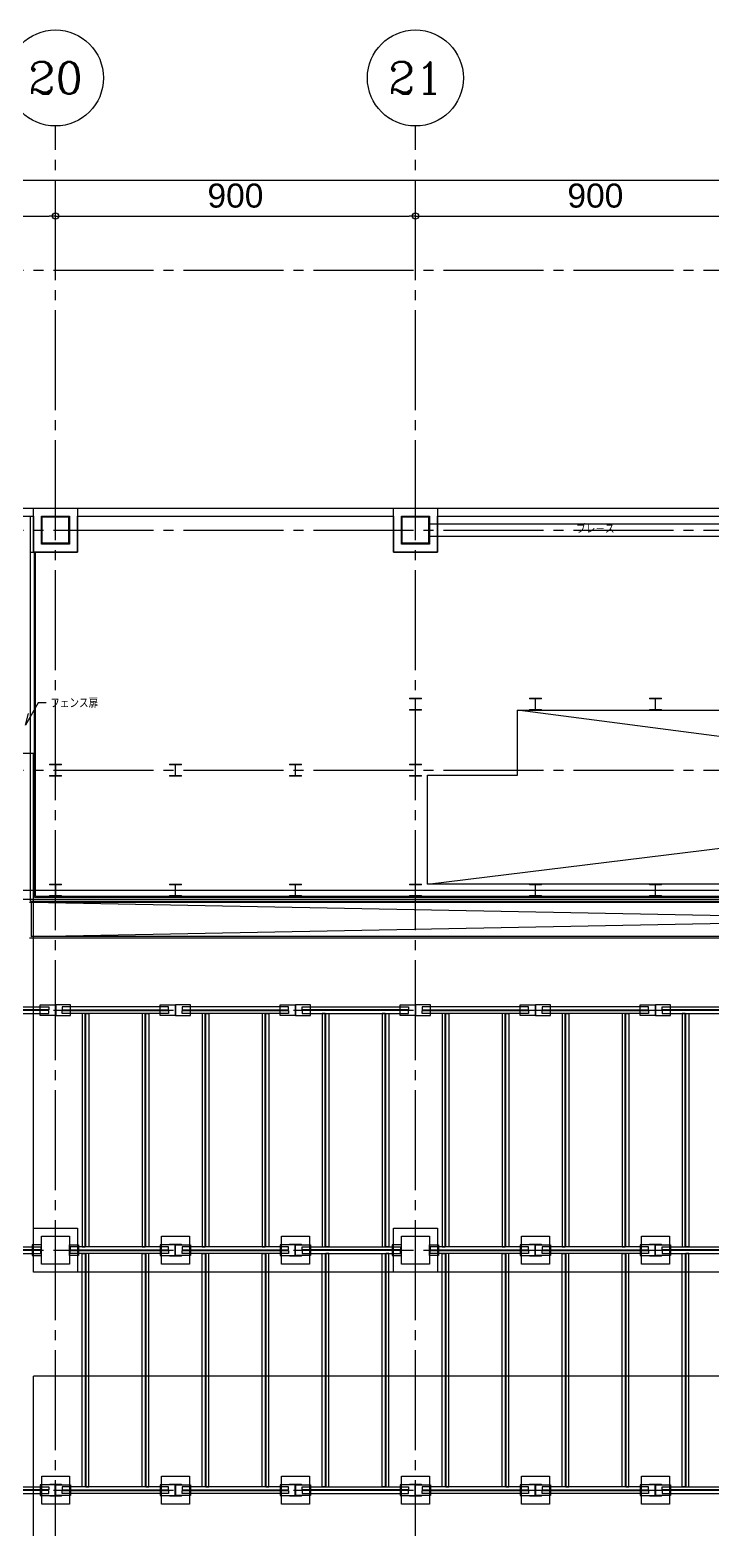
# Model space of a CAD drawing. Header units: millimetres. Extents: x -8103 to 195597, y 6477 to 112111.
# Drawn here: x 17096 to 18802, y 16253 to 20000 of the extents above; entities that cross this region are included whole.
import ezdxf
from ezdxf.enums import TextEntityAlignment as Align

# ---------------------------------------------------------------- set-up
doc = ezdxf.new("R2010")
doc.units = ezdxf.units.MM
doc.header["$LTSCALE"] = 100
doc.linetypes.add('X-N-FAB-L10$0$COL-CEN-LIN', pattern=[3.25, 2.5, -0.25, 0.25, -0.25])
for name, color, linetype in [('0-XREF', 7, 'Continuous'), ('X-N-FAB-L10$0$0-MC', 8, 'Continuous'), ('X-N-FAB-L10$0$0-NC', 8, 'Continuous'), ('X-N-FAB-L10$0$08', 8, 'Continuous'), ('X-N-FAB-L10$0$BEAM', 8, 'Continuous'), ('X-N-FAB-L10$0$BLOCK', 8, 'Continuous'), ('X-N-FAB-L10$0$CCL', 8, 'X-N-FAB-L10$0$COL-CEN-LIN'), ('X-N-FAB-L10$0$COL', 8, 'Continuous'), ('X-N-FAB-L10$0$COL-S', 8, 'Continuous')]:
    doc.layers.add(name, color=color, linetype=linetype)
doc.layers.add('X-N-FAB-L10$0$A-BLOCK', color=8, linetype='Continuous', plot=False)
doc.layers.add('X-N-FAB-L10$0$DIM', color=8, linetype='Continuous', plot=False)
doc.layers.add('X-N-FAB-L10$0$STEEL1', color=8, linetype='Continuous', lineweight=0)
doc.styles.add('X-N-FAB-L10$0$ATS', font='monotxt.shx', dxfattribs={"bigfont": 'BIGFONT.shx'})
doc.styles.add('X-N-FAB-L10$0$COL-NUM', font='romanc')
doc.styles.add('X-N-FAB-L10$0$DimStyUse', font='romans.shx', dxfattribs={"width": 0.7})
doc.styles.add('X-N-FAB-L10$0$Gen-Text', font='arial.ttf', dxfattribs={"height": 2.5})
doc.dimstyles.new('X-N-FAB-L10$0$cirl', dxfattribs={"dimtxt": 200, "dimasz": 50, "dimexe": 50, "dimexo": 0, "dimgap": 20, "dimtad": 1, "dimdsep": 46, "dimtxsty": 'X-N-FAB-L10$0$DimStyUse', "dimblk": 'X-N-FAB-L10$0$_Origin', "dimcen": 10, "dimdle": 50, "dimclrt": 2, "dimazin": 0, "dimtfac": 1, "dimtix": 1, "dimtmove": 2, "dimatfit": 3, "dimfxl": 10, "dimtolj": 1, "dimarcsym": 0})

# ---------------------------------------------------------------- blocks, each defined once
blk = doc.blocks.new('X-N-FAB-L10$0$_Origin')
at = {"color": 0, "linetype": 'ByBlock', "lineweight": -2}
blk.add_line((0, 0), (-1, 0), dxfattribs=at)
blk.add_circle((0, 0), 0.5, dxfattribs=at)
blk = doc.blocks.new('*D127')
at = {"layer": 'X-N-FAB-L10$0$DIM', "color": 0, "lineweight": -2, "transparency": 16777216}
for p, q in [((-26950, 8935), (-26950, 9045)), ((0, 8935), (0, 9045)), ((-26934, 9025), (-16, 9025))]:
    blk.add_line(p, q, dxfattribs=at)
at = {"layer": 'X-N-FAB-L10$0$DIM', "color": 0, "lineweight": -2, "transparency": 16777216, "xscale": 16, "yscale": 16, "zscale": 16, "rotation": 180}
blk.add_blockref('X-N-FAB-L10$0$_Origin', (-26950, 9025), dxfattribs=at)
at = {"layer": 'X-N-FAB-L10$0$DIM', "color": 0, "lineweight": -2, "transparency": 16777216, "xscale": 16, "yscale": 16, "zscale": 16}
blk.add_blockref('X-N-FAB-L10$0$_Origin', (0, 9025), dxfattribs=at)
at = {"layer": 'X-N-FAB-L10$0$DIM', "color": 2, "transparency": 16777216, "insert": (-13475, 9075.6), "char_height": 2.5, "attachment_point": 5, "style": 'X-N-FAB-L10$0$Gen-Text'}
blk.add_mtext('\\A1;{\\H24x;26950}', dxfattribs=at)
blk = doc.blocks.new('*D146')
at = {"layer": 'X-N-FAB-L10$0$DIM', "color": 0, "lineweight": -2, "transparency": 16777216}
for p, q in [((-10750, 8845), (-10750, 8955)), ((-10734, 8935), (-9866, 8935)), ((-9850, 8845), (-9850, 8955))]:
    blk.add_line(p, q, dxfattribs=at)
at = {"layer": 'X-N-FAB-L10$0$DIM', "color": 0, "lineweight": -2, "transparency": 16777216, "xscale": 16, "yscale": 16, "zscale": 16, "rotation": 180}
blk.add_blockref('X-N-FAB-L10$0$_Origin', (-10750, 8935), dxfattribs=at)
at = {"layer": 'X-N-FAB-L10$0$DIM', "color": 0, "lineweight": -2, "transparency": 16777216, "xscale": 16, "yscale": 16, "zscale": 16}
blk.add_blockref('X-N-FAB-L10$0$_Origin', (-9850, 8935), dxfattribs=at)
at = {"layer": 'X-N-FAB-L10$0$DIM', "color": 2, "transparency": 16777216, "insert": (-10300, 8985.6), "char_height": 2.5, "attachment_point": 5, "style": 'X-N-FAB-L10$0$Gen-Text'}
blk.add_mtext('\\A1;{\\H24x;900}', dxfattribs=at)
blk = doc.blocks.new('X-N-FAB-L10$0$cn-y')
at = {"layer": 'X-N-FAB-L10$0$0-MC'}
blk.add_circle((-50, 0), 50, dxfattribs=at)
at = {"layer": 'X-N-FAB-L10$0$0-NC', "style": 'X-N-FAB-L10$0$COL-NUM'}
blk.add_attdef('GRID-Y', text='', height=50, dxfattribs=at).set_placement((-50, 0), align=Align.MIDDLE_CENTER)
blk = doc.blocks.new('*D147')
at = {"layer": 'X-N-FAB-L10$0$DIM', "color": 0, "lineweight": -2, "transparency": 16777216}
for p, q in [((-9850, 8845), (-9850, 8955)), ((-9834, 8935), (-8966, 8935)), ((-8950, 8845), (-8950, 8955))]:
    blk.add_line(p, q, dxfattribs=at)
at = {"layer": 'X-N-FAB-L10$0$DIM', "color": 0, "lineweight": -2, "transparency": 16777216, "xscale": 16, "yscale": 16, "zscale": 16, "rotation": 180}
blk.add_blockref('X-N-FAB-L10$0$_Origin', (-9850, 8935), dxfattribs=at)
at = {"layer": 'X-N-FAB-L10$0$DIM', "color": 0, "lineweight": -2, "transparency": 16777216, "xscale": 16, "yscale": 16, "zscale": 16}
blk.add_blockref('X-N-FAB-L10$0$_Origin', (-8950, 8935), dxfattribs=at)
at = {"layer": 'X-N-FAB-L10$0$DIM', "color": 2, "transparency": 16777216, "insert": (-9400, 8985.6), "char_height": 2.5, "attachment_point": 5, "style": 'X-N-FAB-L10$0$Gen-Text'}
blk.add_mtext('\\A1;{\\H24x;900}', dxfattribs=at)
blk = doc.blocks.new('*D102')
at = {"layer": 'X-N-FAB-L10$0$DIM', "color": 0, "lineweight": -2, "transparency": 16777216}
for p, q in [((-8950, 8845), (-8950, 8955)), ((-8934, 8935), (-8066, 8935)), ((-8050, 8845), (-8050, 8955))]:
    blk.add_line(p, q, dxfattribs=at)
at = {"layer": 'X-N-FAB-L10$0$DIM', "color": 0, "lineweight": -2, "transparency": 16777216, "xscale": 16, "yscale": 16, "zscale": 16, "rotation": 180}
blk.add_blockref('X-N-FAB-L10$0$_Origin', (-8950, 8935), dxfattribs=at)
at = {"layer": 'X-N-FAB-L10$0$DIM', "color": 0, "lineweight": -2, "transparency": 16777216, "xscale": 16, "yscale": 16, "zscale": 16}
blk.add_blockref('X-N-FAB-L10$0$_Origin', (-8050, 8935), dxfattribs=at)
at = {"layer": 'X-N-FAB-L10$0$DIM', "color": 2, "transparency": 16777216, "insert": (-8500, 8985.6), "char_height": 2.5, "attachment_point": 5, "style": 'X-N-FAB-L10$0$Gen-Text'}
blk.add_mtext('\\A1;{\\H24x;900}', dxfattribs=at)
blk = doc.blocks.new('*U87')
at = {"layer": 'X-N-FAB-L10$0$COL', "ltscale": 0.1}
blk.add_lwpolyline([(0, 0), (110, 0), (110, -110), (0, -110)], close=True, dxfattribs=at)
blk = doc.blocks.new('X-N-FAB-L10$0$A$C08dda4ec')
at = {"layer": 'X-N-FAB-L10$0$COL'}
blk.add_lwpolyline([(0, 70), (70, 70), (70, 0), (0, 0)], close=True, dxfattribs=at)
at = {"layer": 'X-N-FAB-L10$0$STEEL1'}
blk.add_lwpolyline([(20, 50), (50, 50), (50, 48.5), (35.5, 48.5), (35.5, 21.5), (50, 21.5), (50, 20), (20, 20), (20, 21.5), (34.5, 21.5), (34.5, 48.5), (20, 48.5)], close=True, dxfattribs=at)
blk = doc.blocks.new('X-N-FAB-L10$0$A$C4634a148')
at = {"layer": 'X-N-FAB-L10$0$08'}
for points in [[(14716.5, 5421.8), (14982.5, 5421.8), (14982.5, 5414.3), (14716.5, 5414.3)], [(14716.5, 5405.2), (14982.5, 5405.2), (14982.5, 5412.7), (14716.5, 5412.7)], [(14999, 5400), (14961.5, 5400), (14961.5, 5427), (14999, 5427)], [(15000, 5400), (15037.5, 5400), (15037.5, 5427), (15000, 5427)], [(15282.5, 5421.8), (15016.5, 5421.8), (15016.5, 5414.3), (15282.5, 5414.3)], [(15282.5, 5405.2), (15016.5, 5405.2), (15016.5, 5412.7), (15282.5, 5412.7)], [(15066.2, 5405.2), (15066.2, 4821.8), (15073.7, 4821.8), (15073.7, 5405.2)], [(15082.8, 5405.2), (15082.8, 4821.8), (15075.3, 4821.8), (15075.3, 5405.2)], [(15216.2, 5405.2), (15216.2, 4821.8), (15223.7, 4821.8), (15223.7, 5405.2)], [(15232.8, 5405.2), (15232.8, 4821.8), (15225.3, 4821.8), (15225.3, 5405.2)], [(15299, 5400), (15261.5, 5400), (15261.5, 5427), (15299, 5427)], [(15300, 5400), (15337.5, 5400), (15337.5, 5427), (15300, 5427)], [(15582.5, 5421.8), (15316.5, 5421.8), (15316.5, 5414.3), (15582.5, 5414.3)], [(15582.5, 5405.2), (15316.5, 5405.2), (15316.5, 5412.7), (15582.5, 5412.7)], [(15366.2, 5405.2), (15366.2, 4821.8), (15373.7, 4821.8), (15373.7, 5405.2)], [(15382.8, 5405.2), (15382.8, 4821.8), (15375.3, 4821.8), (15375.3, 5405.2)], [(15516.2, 5405.2), (15516.2, 4821.8), (15523.7, 4821.8), (15523.7, 5405.2)], [(15532.8, 5405.2), (15532.8, 4821.8), (15525.3, 4821.8), (15525.3, 5405.2)], [(15599, 5400), (15561.5, 5400), (15561.5, 5427), (15599, 5427)], [(15600, 5400), (15637.5, 5400), (15637.5, 5427), (15600, 5427)], [(15616.5, 5421.8), (15882.5, 5421.8), (15882.5, 5414.3), (15616.5, 5414.3)], [(15616.5, 5405.2), (15882.5, 5405.2), (15882.5, 5412.7), (15616.5, 5412.7)], [(15666.2, 5405.2), (15666.2, 4821.8), (15673.7, 4821.8), (15673.7, 5405.2)], [(15682.8, 5405.2), (15682.8, 4821.8), (15675.3, 4821.8), (15675.3, 5405.2)], [(15816.2, 5405.2), (15816.2, 4821.8), (15823.7, 4821.8), (15823.7, 5405.2)], [(15832.8, 5405.2), (15832.8, 4821.8), (15825.3, 4821.8), (15825.3, 5405.2)], [(15899, 5400), (15861.5, 5400), (15861.5, 5427), (15899, 5427)], [(15900, 5400), (15937.5, 5400), (15937.5, 5427), (15900, 5427)], [(16182.5, 5421.8), (15916.5, 5421.8), (15916.5, 5414.3), (16182.5, 5414.3)], [(16182.5, 5405.2), (15916.5, 5405.2), (15916.5, 5412.7), (16182.5, 5412.7)], [(15966.2, 5405.2), (15966.2, 4821.8), (15973.7, 4821.8), (15973.7, 5405.2)], [(15982.8, 5405.2), (15982.8, 4821.8), (15975.3, 4821.8), (15975.3, 5405.2)], [(16116.2, 5405.2), (16116.2, 4821.8), (16123.7, 4821.8), (16123.7, 5405.2)], [(16132.8, 5405.2), (16132.8, 4821.8), (16125.3, 4821.8), (16125.3, 5405.2)], [(16199, 5400), (16161.5, 5400), (16161.5, 5427), (16199, 5427)], [(16200, 5400), (16237.5, 5400), (16237.5, 5427), (16200, 5427)], [(16482.5, 5421.8), (16216.5, 5421.8), (16216.5, 5414.3), (16482.5, 5414.3)], [(16482.5, 5405.2), (16216.5, 5405.2), (16216.5, 5412.7), (16482.5, 5412.7)], [(16266.2, 5405.2), (16266.2, 4821.8), (16273.7, 4821.8), (16273.7, 5405.2)], [(16282.8, 5405.2), (16282.8, 4821.8), (16275.3, 4821.8), (16275.3, 5405.2)], [(16416.2, 5405.2), (16416.2, 4821.8), (16423.7, 4821.8), (16423.7, 5405.2)], [(16432.8, 5405.2), (16432.8, 4821.8), (16425.3, 4821.8), (16425.3, 5405.2)], [(16499, 5400), (16461.5, 5400), (16461.5, 5427), (16499, 5427)], [(16500, 5400), (16537.5, 5400), (16537.5, 5427), (16500, 5427)], [(16516.5, 5421.8), (16782.5, 5421.8), (16782.5, 5414.3), (16516.5, 5414.3)], [(16516.5, 5405.2), (16782.5, 5405.2), (16782.5, 5412.7), (16516.5, 5412.7)], [(16566.2, 5405.2), (16566.2, 4821.8), (16573.7, 4821.8), (16573.7, 5405.2)], [(16582.8, 5405.2), (16582.8, 4821.8), (16575.3, 4821.8), (16575.3, 5405.2)], [(14716.5, 4821.8), (14962.5, 4821.8), (14962.5, 4814.3), (14716.5, 4814.3)], [(14716.5, 4805.2), (14962.5, 4805.2), (14962.5, 4812.7), (14716.5, 4812.7)], [(14964.5, 4827), (14941.5, 4827), (14941.5, 4800), (14964.5, 4800)], [(15034.5, 4827), (15057.5, 4827), (15057.5, 4800), (15034.5, 4800)], [(15282.5, 4821.8), (15036.5, 4821.8), (15036.5, 4814.3), (15282.5, 4814.3)], [(15282.5, 4805.2), (15036.5, 4805.2), (15036.5, 4812.7), (15282.5, 4812.7)], [(15066.2, 4221.8), (15066.2, 4805.2), (15073.7, 4805.2), (15073.7, 4221.8)], [(15082.8, 4221.8), (15082.8, 4805.2), (15075.3, 4805.2), (15075.3, 4221.8)], [(15216.2, 4221.8), (15216.2, 4805.2), (15223.7, 4805.2), (15223.7, 4221.8)], [(15232.8, 4221.8), (15232.8, 4805.2), (15225.3, 4805.2), (15225.3, 4221.8)], [(15299, 4827), (15261.5, 4827), (15261.5, 4800), (15299, 4800)], [(15300, 4827), (15337.5, 4827), (15337.5, 4800), (15300, 4800)], [(15582.5, 4821.8), (15316.5, 4821.8), (15316.5, 4814.3), (15582.5, 4814.3)], [(15582.5, 4805.2), (15316.5, 4805.2), (15316.5, 4812.7), (15582.5, 4812.7)], [(15366.2, 4221.8), (15366.2, 4805.2), (15373.7, 4805.2), (15373.7, 4221.8)], [(15382.8, 4221.8), (15382.8, 4805.2), (15375.3, 4805.2), (15375.3, 4221.8)], [(15516.2, 4221.8), (15516.2, 4805.2), (15523.7, 4805.2), (15523.7, 4221.8)], [(15532.8, 4221.8), (15532.8, 4805.2), (15525.3, 4805.2), (15525.3, 4221.8)], [(15599, 4827), (15561.5, 4827), (15561.5, 4800), (15599, 4800)], [(15600, 4827), (15637.5, 4827), (15637.5, 4800), (15600, 4800)], [(15616.5, 4821.8), (15862.5, 4821.8), (15862.5, 4814.3), (15616.5, 4814.3)], [(15616.5, 4805.2), (15862.5, 4805.2), (15862.5, 4812.7), (15616.5, 4812.7)], [(15666.2, 4221.8), (15666.2, 4805.2), (15673.7, 4805.2), (15673.7, 4221.8)], [(15682.8, 4221.8), (15682.8, 4805.2), (15675.3, 4805.2), (15675.3, 4221.8)], [(15816.2, 4221.8), (15816.2, 4805.2), (15823.7, 4805.2), (15823.7, 4221.8)], [(15832.8, 4221.8), (15832.8, 4805.2), (15825.3, 4805.2), (15825.3, 4221.8)], [(15864.5, 4827), (15841.5, 4827), (15841.5, 4800), (15864.5, 4800)], [(15934.5, 4827), (15957.5, 4827), (15957.5, 4800), (15934.5, 4800)], [(16182.5, 4821.8), (15936.5, 4821.8), (15936.5, 4814.3), (16182.5, 4814.3)], [(16182.5, 4805.2), (15936.5, 4805.2), (15936.5, 4812.7), (16182.5, 4812.7)], [(15966.2, 4221.8), (15966.2, 4805.2), (15973.7, 4805.2), (15973.7, 4221.8)], [(15982.8, 4221.8), (15982.8, 4805.2), (15975.3, 4805.2), (15975.3, 4221.8)], [(16116.2, 4221.8), (16116.2, 4805.2), (16123.7, 4805.2), (16123.7, 4221.8)], [(16132.8, 4221.8), (16132.8, 4805.2), (16125.3, 4805.2), (16125.3, 4221.8)], [(16199, 4827), (16161.5, 4827), (16161.5, 4800), (16199, 4800)], [(16200, 4827), (16237.5, 4827), (16237.5, 4800), (16200, 4800)], [(16482.5, 4821.8), (16216.5, 4821.8), (16216.5, 4814.3), (16482.5, 4814.3)], [(16482.5, 4805.2), (16216.5, 4805.2), (16216.5, 4812.7), (16482.5, 4812.7)], [(16266.2, 4221.8), (16266.2, 4805.2), (16273.7, 4805.2), (16273.7, 4221.8)], [(16282.8, 4221.8), (16282.8, 4805.2), (16275.3, 4805.2), (16275.3, 4221.8)], [(16416.2, 4221.8), (16416.2, 4805.2), (16423.7, 4805.2), (16423.7, 4221.8)], [(16432.8, 4221.8), (16432.8, 4805.2), (16425.3, 4805.2), (16425.3, 4221.8)], [(16499, 4827), (16461.5, 4827), (16461.5, 4800), (16499, 4800)], [(16500, 4827), (16537.5, 4827), (16537.5, 4800), (16500, 4800)], [(16516.5, 4821.8), (16762.5, 4821.8), (16762.5, 4814.3), (16516.5, 4814.3)], [(16516.5, 4805.2), (16762.5, 4805.2), (16762.5, 4812.7), (16516.5, 4812.7)], [(16566.2, 4221.8), (16566.2, 4805.2), (16573.7, 4805.2), (16573.7, 4221.8)], [(16582.8, 4221.8), (16582.8, 4805.2), (16575.3, 4805.2), (16575.3, 4221.8)], [(14716.5, 4221.8), (14982.5, 4221.8), (14982.5, 4214.3), (14716.5, 4214.3)], [(14716.5, 4205.2), (14982.5, 4205.2), (14982.5, 4212.7), (14716.5, 4212.7)], [(14999, 4227), (14961.5, 4227), (14961.5, 4200), (14999, 4200)], [(15000, 4227), (15037.5, 4227), (15037.5, 4200), (15000, 4200)], [(15282.5, 4221.8), (15016.5, 4221.8), (15016.5, 4214.3), (15282.5, 4214.3)], [(15282.5, 4205.2), (15016.5, 4205.2), (15016.5, 4212.7), (15282.5, 4212.7)], [(15299, 4227), (15261.5, 4227), (15261.5, 4200), (15299, 4200)], [(15300, 4227), (15337.5, 4227), (15337.5, 4200), (15300, 4200)], [(15582.5, 4221.8), (15316.5, 4221.8), (15316.5, 4214.3), (15582.5, 4214.3)], [(15582.5, 4205.2), (15316.5, 4205.2), (15316.5, 4212.7), (15582.5, 4212.7)], [(15599, 4227), (15561.5, 4227), (15561.5, 4200), (15599, 4200)], [(15600, 4227), (15637.5, 4227), (15637.5, 4200), (15600, 4200)], [(15616.5, 4221.8), (15882.5, 4221.8), (15882.5, 4214.3), (15616.5, 4214.3)], [(15616.5, 4205.2), (15882.5, 4205.2), (15882.5, 4212.7), (15616.5, 4212.7)], [(15899, 4227), (15861.5, 4227), (15861.5, 4200), (15899, 4200)], [(15900, 4227), (15937.5, 4227), (15937.5, 4200), (15900, 4200)], [(16182.5, 4221.8), (15916.5, 4221.8), (15916.5, 4214.3), (16182.5, 4214.3)], [(16182.5, 4205.2), (15916.5, 4205.2), (15916.5, 4212.7), (16182.5, 4212.7)], [(16199, 4227), (16161.5, 4227), (16161.5, 4200), (16199, 4200)], [(16200, 4227), (16237.5, 4227), (16237.5, 4200), (16200, 4200)], [(16482.5, 4221.8), (16216.5, 4221.8), (16216.5, 4214.3), (16482.5, 4214.3)], [(16482.5, 4205.2), (16216.5, 4205.2), (16216.5, 4212.7), (16482.5, 4212.7)], [(16499, 4227), (16461.5, 4227), (16461.5, 4200), (16499, 4200)], [(16500, 4227), (16537.5, 4227), (16537.5, 4200), (16500, 4200)], [(16516.5, 4221.8), (16782.5, 4221.8), (16782.5, 4214.3), (16516.5, 4214.3)], [(16516.5, 4205.2), (16782.5, 4205.2), (16782.5, 4212.7), (16516.5, 4212.7)]]:
    blk.add_lwpolyline(points, close=True, dxfattribs=at)
blk = doc.blocks.new('X-N-FAB-L10$0$A$C5b9bb6f0')
at = {"layer": 'X-N-FAB-L10$0$08'}
for p, q in [((19509.1, 9969), (21684.1, 9969)), ((19504.1, 9949), (19774.1, 9949)), ((19766.6, 8986.5), (19766.6, 9949)), ((19884.1, 9949), (20674.1, 9949)), ((20784.1, 9949), (21574.1, 9949)), ((19776.6, 8996.5), (19776.6, 9859)), ((19779.1, 8999), (19779.1, 9859)), ((20759.1, 9029), (24299.1, 9464)), ((24299.1, 9029), (20984.1, 9464)), ((19726.6, 9356.5), (19774.1, 9356.5)), ((19774.1, 8059), (19774.1, 9356.5)), ((19629.1, 9014), (24514.1, 9014)), ((19776.6, 8996.5), (24276.6, 8996.5)), ((19779.1, 8999), (24279.1, 8999)), ((19699.1, 8991.5), (24444.1, 8991.5)), ((19764.1, 8984), (24264.1, 8984)), ((19766.6, 8986.5), (24266.6, 8986.5)), ((19768.3, 8898.2), (24264.1, 8984)), ((19768.3, 8984), (24264.1, 8898.2)), ((19768.3, 8984), (19768.3, 8898.2)), ((22349.1, 8894), (19764.1, 8894)), ((22349.1, 8898.2), (19768.3, 8898.2)), ((23994.1, 8059), (19774.1, 8059)), ((23734.1, 7799), (19774.1, 7799)), ((19774.1, 6467), (19774.1, 7799))]:
    blk.add_line(p, q, dxfattribs=at)
for points in [[(19774.1, 9949), (19774.1, 9859), (19884.1, 9859), (19884.1, 9949)], [(20674.1, 9949), (20674.1, 9859), (20784.1, 9859), (20784.1, 9949)], [(19767.6, 9855), (19766.6, 9855), (19766.6, 9859), (19776.6, 9859), (19776.6, 9855), (19775.6, 9855)], [(19806, 9481.7), (19786, 9481.7), (19754.1, 9426.5), (19761.9, 9455.5)]]:
    blk.add_lwpolyline(points, dxfattribs=at)
for points in [[(19794.1, 9879), (19794.1, 9949), (19864.1, 9949), (19864.1, 9879)], [(19796.1, 9881), (19796.1, 9947), (19862.1, 9947), (19862.1, 9881)], [(20694.1, 9879), (20694.1, 9949), (20764.1, 9949), (20764.1, 9879)], [(20696.1, 9881), (20696.1, 9947), (20762.1, 9947), (20762.1, 9881)], [(20764.1, 9899), (21594.1, 9899), (21594.1, 9929), (20764.1, 9929)], [(20984.1, 9464), (24299.1, 9464), (24299.1, 9029), (20759.1, 9029), (20759.1, 9301), (20984.1, 9301)]]:
    blk.add_lwpolyline(points, close=True, dxfattribs=at)
blk.add_blockref('X-N-FAB-L10$0$A$C4634a148', (4829.6, 3300.5), dxfattribs=at)
at = {"layer": 'X-N-FAB-L10$0$08', "style": 'X-N-FAB-L10$0$ATS'}
blk.add_text('ブレ－ス', height=20, dxfattribs=at).set_placement((21179.1, 9916), align=Align.MIDDLE_CENTER)
at = {"layer": 'X-N-FAB-L10$0$08', "style": 'X-N-FAB-L10$0$ATS', "width": 0.8}
blk.add_text('フェンス扉', height=25, dxfattribs=at).set_placement((19816, 9481.7), align=Align.MIDDLE_LEFT)
blk = doc.blocks.new('X-N-FAB-L10$0$A$C467ba2ca')
at = {"layer": 'X-N-FAB-L10$0$CCL'}
for p, q in [((-9850, 0), (-9850, 9160)), ((-8950, 0), (-8950, 9160)), ((-27730, 8800), (360, 8800)), ((-27730, 8150), (360, 8150)), ((-27730, 7550), (360, 7550)), ((-27730, 6950), (360, 6950)), ((-27730, 6350), (360, 6350)), ((-27730, 5750), (360, 5750))]:
    blk.add_line(p, q, dxfattribs=at)
at = {"layer": 'X-N-FAB-L10$0$COL-S'}
for points in [[(-9885, 8185), (-9815, 8185), (-9815, 8115), (-9885, 8115)], [(-8985, 8185), (-8915, 8185), (-8915, 8115), (-8985, 8115)], [(-9885, 6385), (-9815, 6385), (-9815, 6315), (-9885, 6315)], [(-8985, 6385), (-8915, 6385), (-8915, 6315), (-8985, 6315)]]:
    blk.add_lwpolyline(points, close=True, dxfattribs=at)
at = {"layer": 'X-N-FAB-L10$0$STEEL1'}
for points in [[(-8965, 7730), (-8935, 7730), (-8935, 7728.5), (-8949.5, 7728.5), (-8949.5, 7701.5), (-8935, 7701.5), (-8935, 7700), (-8965, 7700), (-8965, 7701.5), (-8950.5, 7701.5), (-8950.5, 7728.5), (-8965, 7728.5)], [(-8665, 7730), (-8635, 7730), (-8635, 7728.5), (-8649.5, 7728.5), (-8649.5, 7701.5), (-8635, 7701.5), (-8635, 7700), (-8665, 7700), (-8665, 7701.5), (-8650.5, 7701.5), (-8650.5, 7728.5), (-8665, 7728.5)], [(-8365, 7730), (-8335, 7730), (-8335, 7728.5), (-8349.5, 7728.5), (-8349.5, 7701.5), (-8335, 7701.5), (-8335, 7700), (-8365, 7700), (-8365, 7701.5), (-8350.5, 7701.5), (-8350.5, 7728.5), (-8365, 7728.5)], [(-9865, 7565), (-9835, 7565), (-9835, 7563.5), (-9849.5, 7563.5), (-9849.5, 7536.5), (-9835, 7536.5), (-9835, 7535), (-9865, 7535), (-9865, 7536.5), (-9850.5, 7536.5), (-9850.5, 7563.5), (-9865, 7563.5)], [(-9565, 7565), (-9535, 7565), (-9535, 7563.5), (-9549.5, 7563.5), (-9549.5, 7536.5), (-9535, 7536.5), (-9535, 7535), (-9565, 7535), (-9565, 7536.5), (-9550.5, 7536.5), (-9550.5, 7563.5), (-9565, 7563.5)], [(-9265, 7565), (-9235, 7565), (-9235, 7563.5), (-9249.5, 7563.5), (-9249.5, 7536.5), (-9235, 7536.5), (-9235, 7535), (-9265, 7535), (-9265, 7536.5), (-9250.5, 7536.5), (-9250.5, 7563.5), (-9265, 7563.5)], [(-8965, 7565), (-8935, 7565), (-8935, 7563.5), (-8949.5, 7563.5), (-8949.5, 7536.5), (-8935, 7536.5), (-8935, 7535), (-8965, 7535), (-8965, 7536.5), (-8950.5, 7536.5), (-8950.5, 7563.5), (-8965, 7563.5)], [(-9865, 7265), (-9835, 7265), (-9835, 7263.5), (-9849.5, 7263.5), (-9849.5, 7236.5), (-9835, 7236.5), (-9835, 7235), (-9865, 7235), (-9865, 7236.5), (-9850.5, 7236.5), (-9850.5, 7263.5), (-9865, 7263.5)], [(-9565, 7265), (-9535, 7265), (-9535, 7263.5), (-9549.5, 7263.5), (-9549.5, 7236.5), (-9535, 7236.5), (-9535, 7235), (-9565, 7235), (-9565, 7236.5), (-9550.5, 7236.5), (-9550.5, 7263.5), (-9565, 7263.5)], [(-9265, 7265), (-9235, 7265), (-9235, 7263.5), (-9249.5, 7263.5), (-9249.5, 7236.5), (-9235, 7236.5), (-9235, 7235), (-9265, 7235), (-9265, 7236.5), (-9250.5, 7236.5), (-9250.5, 7263.5), (-9265, 7263.5)], [(-8965, 7265), (-8935, 7265), (-8935, 7263.5), (-8949.5, 7263.5), (-8949.5, 7236.5), (-8935, 7236.5), (-8935, 7235), (-8965, 7235), (-8965, 7236.5), (-8950.5, 7236.5), (-8950.5, 7263.5), (-8965, 7263.5)], [(-8665, 7265), (-8635, 7265), (-8635, 7263.5), (-8649.5, 7263.5), (-8649.5, 7236.5), (-8635, 7236.5), (-8635, 7235), (-8665, 7235), (-8665, 7236.5), (-8650.5, 7236.5), (-8650.5, 7263.5), (-8665, 7263.5)], [(-8365, 7265), (-8335, 7265), (-8335, 7263.5), (-8349.5, 7263.5), (-8349.5, 7236.5), (-8335, 7236.5), (-8335, 7235), (-8365, 7235), (-8365, 7236.5), (-8350.5, 7236.5), (-8350.5, 7263.5), (-8365, 7263.5)]]:
    blk.add_lwpolyline(points, close=True, dxfattribs=at)
at = {"layer": 'X-N-FAB-L10$0$A-BLOCK'}
ref = blk.add_blockref('X-N-FAB-L10$0$cn-y', (-9730, 9280), dxfattribs=dict(at, xscale=2.399999999999997, yscale=2.399999999999997, zscale=2.399999999999997))
ref.add_attrib('GRID-Y', '20', dxfattribs={"layer": 'X-N-FAB-L10$0$0-NC', "height": 80, "style": 'X-N-FAB-L10$0$COL-NUM'}).set_placement((-9850, 9280), align=Align.MIDDLE_CENTER)
ref = blk.add_blockref('X-N-FAB-L10$0$cn-y', (-8830, 9280), dxfattribs=dict(at, xscale=2.399999999999997, yscale=2.399999999999997, zscale=2.399999999999997))
ref.add_attrib('GRID-Y', '21', dxfattribs={"layer": 'X-N-FAB-L10$0$0-NC', "height": 80, "style": 'X-N-FAB-L10$0$COL-NUM'}).set_placement((-8950, 9280), align=Align.MIDDLE_CENTER)
at = {"layer": 'X-N-FAB-L10$0$BEAM'}
for p in [(-9905, 8205), (-9005, 8205), (-9905, 6405), (-9005, 6405)]:
    blk.add_blockref('*U87', p, dxfattribs=at)
at = {"layer": 'X-N-FAB-L10$0$COL'}
for p in [(-9585, 6315), (-9285, 6315), (-8685, 6315), (-8385, 6315), (-9884.5, 5715), (-9584.5, 5715), (-9284.5, 5715), (-8985, 5715), (-8684.5, 5715), (-8384.5, 5715)]:
    blk.add_blockref('X-N-FAB-L10$0$A$C08dda4ec', p, dxfattribs=at)
at = {"layer": 'X-N-FAB-L10$0$DIM'}
for base, p1, p2, picture, middle in [((0, 9025), (-26950, 8935), (0, 8935), '*D127', (-13475, 9075.634)), ((-9850, 8935), (-10750, 8845), (-9850, 8845), '*D146', (-10300, 8985.634)), ((-8950, 8935), (-9850, 8845), (-8950, 8845), '*D147', (-9400, 8985.634)), ((-8050, 8935), (-8950, 8845), (-8050, 8845), '*D102', (-8500, 8985.634))]:
    dim = blk.add_linear_dim(base=base, p1=p1, p2=p2, text='{\\H24x;<>}', dimstyle='X-N-FAB-L10$0$cirl', override={"dimtxt": 60, "dimasz": 16, "dimexe": 20, "dimgap": 20, "dimtxsty": 'X-N-FAB-L10$0$Gen-Text'}, dxfattribs=at)
    dim.commit()
    dim.dimension.update_dxf_attribs({"geometry": picture, "text_midpoint": middle})
blk = doc.blocks.new('X-N-FAB-L10')
at = {"layer": 'X-N-FAB-L10$0$COL-S'}
for points in [[(17125, 18785), (17195, 18785), (17195, 18715), (17125, 18715)], [(18025, 18785), (18095, 18785), (18095, 18715), (18025, 18715)], [(17125, 16985), (17195, 16985), (17195, 16915), (17125, 16915)], [(18025, 16985), (18095, 16985), (18095, 16915), (18025, 16915)]]:
    blk.add_lwpolyline(points, close=True, dxfattribs=at)
at = {"layer": 'X-N-FAB-L10$0$STEEL1'}
for points in [[(18045, 18330), (18075, 18330), (18075, 18328.5), (18060.5, 18328.5), (18060.5, 18301.5), (18075, 18301.5), (18075, 18300), (18045, 18300), (18045, 18301.5), (18059.5, 18301.5), (18059.5, 18328.5), (18045, 18328.5)], [(18345, 18330), (18375, 18330), (18375, 18328.5), (18360.5, 18328.5), (18360.5, 18301.5), (18375, 18301.5), (18375, 18300), (18345, 18300), (18345, 18301.5), (18359.5, 18301.5), (18359.5, 18328.5), (18345, 18328.5)], [(18645, 18330), (18675, 18330), (18675, 18328.5), (18660.5, 18328.5), (18660.5, 18301.5), (18675, 18301.5), (18675, 18300), (18645, 18300), (18645, 18301.5), (18659.5, 18301.5), (18659.5, 18328.5), (18645, 18328.5)], [(17145, 18165), (17175, 18165), (17175, 18163.5), (17160.5, 18163.5), (17160.5, 18136.5), (17175, 18136.5), (17175, 18135), (17145, 18135), (17145, 18136.5), (17159.5, 18136.5), (17159.5, 18163.5), (17145, 18163.5)], [(17445, 18165), (17475, 18165), (17475, 18163.5), (17460.5, 18163.5), (17460.5, 18136.5), (17475, 18136.5), (17475, 18135), (17445, 18135), (17445, 18136.5), (17459.5, 18136.5), (17459.5, 18163.5), (17445, 18163.5)], [(17745, 18165), (17775, 18165), (17775, 18163.5), (17760.5, 18163.5), (17760.5, 18136.5), (17775, 18136.5), (17775, 18135), (17745, 18135), (17745, 18136.5), (17759.5, 18136.5), (17759.5, 18163.5), (17745, 18163.5)], [(18045, 18165), (18075, 18165), (18075, 18163.5), (18060.5, 18163.5), (18060.5, 18136.5), (18075, 18136.5), (18075, 18135), (18045, 18135), (18045, 18136.5), (18059.5, 18136.5), (18059.5, 18163.5), (18045, 18163.5)], [(17145, 17865), (17175, 17865), (17175, 17863.5), (17160.5, 17863.5), (17160.5, 17836.5), (17175, 17836.5), (17175, 17835), (17145, 17835), (17145, 17836.5), (17159.5, 17836.5), (17159.5, 17863.5), (17145, 17863.5)], [(17445, 17865), (17475, 17865), (17475, 17863.5), (17460.5, 17863.5), (17460.5, 17836.5), (17475, 17836.5), (17475, 17835), (17445, 17835), (17445, 17836.5), (17459.5, 17836.5), (17459.5, 17863.5), (17445, 17863.5)], [(17745, 17865), (17775, 17865), (17775, 17863.5), (17760.5, 17863.5), (17760.5, 17836.5), (17775, 17836.5), (17775, 17835), (17745, 17835), (17745, 17836.5), (17759.5, 17836.5), (17759.5, 17863.5), (17745, 17863.5)], [(18045, 17865), (18075, 17865), (18075, 17863.5), (18060.5, 17863.5), (18060.5, 17836.5), (18075, 17836.5), (18075, 17835), (18045, 17835), (18045, 17836.5), (18059.5, 17836.5), (18059.5, 17863.5), (18045, 17863.5)], [(18345, 17865), (18375, 17865), (18375, 17863.5), (18360.5, 17863.5), (18360.5, 17836.5), (18375, 17836.5), (18375, 17835), (18345, 17835), (18345, 17836.5), (18359.5, 17836.5), (18359.5, 17863.5), (18345, 17863.5)], [(18645, 17865), (18675, 17865), (18675, 17863.5), (18660.5, 17863.5), (18660.5, 17836.5), (18675, 17836.5), (18675, 17835), (18645, 17835), (18645, 17836.5), (18659.5, 17836.5), (18659.5, 17863.5), (18645, 17863.5)]]:
    blk.add_lwpolyline(points, close=True, dxfattribs=at)
blk.add_blockref('X-N-FAB-L10$0$A$C5b9bb6f0', (-2669.1, 8836))
at = {"layer": 'X-N-FAB-L10$0$BEAM'}
for p in [(17105, 18805), (18005, 18805), (17105, 17005), (18005, 17005)]:
    blk.add_blockref('*U87', p, dxfattribs=at)
at = {"layer": 'X-N-FAB-L10$0$BLOCK'}
blk.add_blockref('X-N-FAB-L10$0$A$C467ba2ca', (27010, 10600), dxfattribs=at)
at = {"layer": 'X-N-FAB-L10$0$COL'}
for p in [(17425, 16915), (17725, 16915), (18325, 16915), (18625, 16915), (17125.5, 16315), (17425.5, 16315), (17725.5, 16315), (18025, 16315), (18325.5, 16315), (18625.5, 16315)]:
    blk.add_blockref('X-N-FAB-L10$0$A$C08dda4ec', p, dxfattribs=at)

msp = doc.modelspace()

# ---------------------------------------------------------------- block references
at = {"layer": '0-XREF'}
msp.add_blockref('X-N-FAB-L10', (0, 0), dxfattribs=at)

doc.saveas('drawing.dxf')
